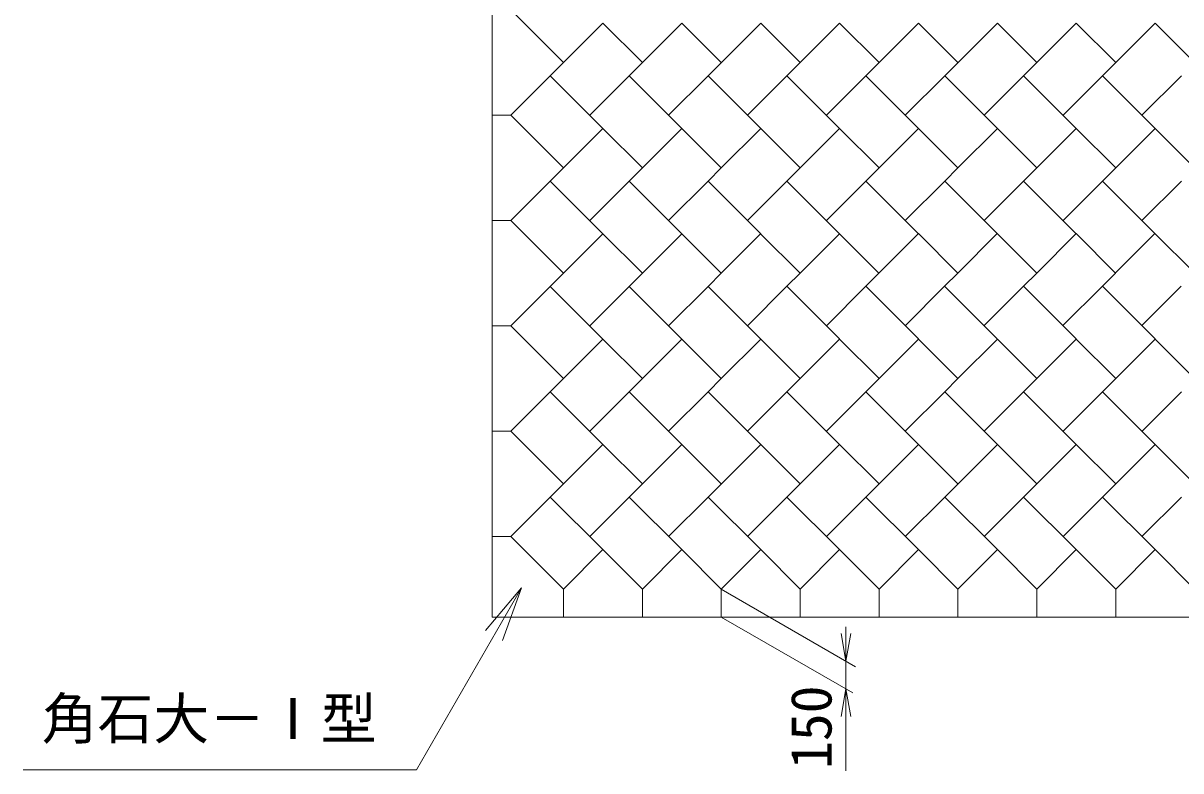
# Model space of a CAD drawing. Units: millimetres, scale not verified. Extents: x 13829 to 52926, y 6915 to 18132.
# Drawn here: x 13829 to 20051, y 6915 to 10934 of the extents above; entities that cross this region are included whole.
import ezdxf
from ezdxf.enums import TextEntityAlignment as Align

# ---------------------------------------------------------------- set-up
doc = ezdxf.new("R2010")
doc.units = ezdxf.units.MM
doc.header["$LTSCALE"] = 100
doc.layers.add('0_2', color=4, linetype='Continuous', lineweight=18)
doc.styles.add('ＭＳ ゴシック-5.0-0.0', font='')
doc.styles.get('ＭＳ ゴシック-5.0-0.0').set_extended_font_data('ＭＳ ゴシック-5.0-0.0')

msp = doc.modelspace()

# ---------------------------------------------------------------- linework, layer by layer
at = {"layer": '0_2'}
for p, q in [((16349.7, 7742.1), (16349.7, 14763)), ((16732.8, 10721.9), (16449.8, 11004.9)), ((16662, 10651), (16944.8, 10933.9)), ((16944.8, 10933.9), (17156.8, 10721.9)), ((17086, 10651), (17368.8, 10933.9)), ((17368.8, 10933.9), (17580.8, 10721.9)), ((17510, 10651), (17792.8, 10933.9)), ((17792.8, 10933.9), (18004.8, 10721.9)), ((17934, 10651), (18216.8, 10933.9)), ((18216.8, 10933.9), (18428.8, 10721.9)), ((18358, 10651), (18640.8, 10933.9)), ((18640.8, 10933.9), (18852.8, 10721.9)), ((18782, 10651), (19064.8, 10933.9)), ((19064.8, 10933.9), (19276.8, 10721.9)), ((19206, 10651), (19488.8, 10933.9)), ((19488.8, 10933.9), (19700.8, 10721.9)), ((19630, 10651), (19912.8, 10933.9)), ((19912.8, 10933.9), (20124.8, 10721.9)), ((16449.8, 10438.9), (16662, 10651)), ((16944.8, 10367.9), (16661.8, 10650.9)), ((16873.8, 10438.9), (17086, 10651)), ((17368.8, 10367.9), (17085.8, 10650.9)), ((17297.8, 10438.9), (17510, 10651)), ((17792.8, 10367.8), (17509.8, 10650.8)), ((17721.8, 10438.9), (17934, 10651)), ((18216.7, 10367.8), (17933.7, 10650.8)), ((18145.8, 10438.9), (18358, 10651)), ((18640.7, 10367.8), (18357.7, 10650.8)), ((18569.8, 10438.9), (18782, 10651)), ((19064.7, 10367.8), (18781.7, 10650.8)), ((18993.8, 10438.9), (19206, 10651)), ((19488.7, 10367.7), (19205.7, 10650.7)), ((19417.8, 10438.9), (19630, 10651)), ((19912.6, 10367.7), (19629.6, 10650.7)), ((19841.8, 10438.9), (20054, 10651)), ((16349.7, 10438.9), (16449.8, 10438.9)), ((16732.8, 10155.9), (16449.8, 10438.9)), ((16944.8, 10367.9), (16732.8, 10155.9)), ((17156.8, 10155.9), (16944.8, 10367.9)), ((17368.8, 10367.9), (17156.8, 10155.9)), ((17580.8, 10155.9), (17368.8, 10367.9)), ((17792.8, 10367.8), (17580.8, 10155.9)), ((18004.8, 10155.8), (17792.8, 10367.8)), ((18216.7, 10367.8), (18004.8, 10155.8)), ((18428.7, 10155.8), (18216.7, 10367.8)), ((18640.7, 10367.8), (18428.7, 10155.8)), ((18852.7, 10155.8), (18640.7, 10367.8)), ((19064.7, 10367.8), (18852.7, 10155.8)), ((19276.7, 10155.8), (19064.7, 10367.8)), ((19488.7, 10367.7), (19276.7, 10155.8)), ((19700.7, 10155.7), (19488.7, 10367.7)), ((19912.6, 10367.7), (19700.7, 10155.7)), ((20124.6, 10155.7), (19912.6, 10367.7)), ((16449.8, 9872.9), (16732.8, 10155.9)), ((17085.9, 10085), (17156.8, 10155.9)), ((17509.9, 10085), (17580.8, 10155.9)), ((17933.9, 10085), (18004.8, 10155.8)), ((18357.9, 10084.9), (18428.7, 10155.8)), ((18781.8, 10084.9), (18852.7, 10155.8)), ((19205.8, 10084.9), (19276.7, 10155.8)), ((19629.8, 10084.9), (19700.7, 10155.7)), ((16945, 9802), (16662, 10085)), ((17085.9, 10085), (16874, 9873)), ((17368.9, 9802), (17085.9, 10085)), ((17509.9, 10085), (17297.9, 9873)), ((17792.9, 9802), (17509.9, 10085)), ((17933.9, 10085), (17721.9, 9873)), ((18216.9, 9802), (17933.9, 10085)), ((18357.9, 10084.9), (18145.9, 9873)), ((18640.9, 9801.9), (18357.9, 10084.9)), ((18781.8, 10084.9), (18569.9, 9872.9)), ((19064.8, 9801.9), (18781.8, 10084.9)), ((19205.8, 10084.9), (18993.8, 9872.9)), ((19488.8, 9801.9), (19205.8, 10084.9)), ((19629.8, 10084.9), (19417.8, 9872.9)), ((19912.8, 9801.9), (19629.8, 10084.9)), ((20053.8, 10084.8), (19841.8, 9872.9)), ((16349.7, 9872.9), (16449.8, 9872.9)), ((16732.8, 9589.9), (16449.8, 9872.9)), ((16732.8, 9589.9), (16944.8, 9801.9)), ((17156.8, 9589.9), (16944.8, 9801.9)), ((17156.7, 9590.1), (17368.7, 9802.1)), ((17580.7, 9590.1), (17368.7, 9802.1)), ((17580.6, 9590.3), (17792.5, 9802.3)), ((18004.5, 9590.3), (17792.5, 9802.3)), ((18004.4, 9590.5), (18216.4, 9802.4)), ((18428.4, 9590.4), (18216.4, 9802.4)), ((18428.3, 9590.6), (18640.3, 9802.6)), ((18852.3, 9590.6), (18640.3, 9802.6)), ((18852.2, 9590.8), (19064.1, 9802.8)), ((19276.1, 9590.8), (19064.1, 9802.8)), ((19276, 9591), (19488, 9803)), ((19700, 9591), (19488, 9803)), ((19699.9, 9591.2), (19911.9, 9803.2)), ((20123.9, 9591.2), (19911.9, 9803.2)), ((16449.8, 9306.9), (16732.8, 9589.9)), ((17086, 9519), (17156.8, 9589.9)), ((17509.8, 9519.2), (17580.7, 9590.1)), ((17933.7, 9519.4), (18004.5, 9590.3)), ((18357.6, 9519.6), (18428.4, 9590.4)), ((18781.4, 9519.8), (18852.3, 9590.6)), ((19205.3, 9520), (19276.1, 9590.8)), ((19629.2, 9520.1), (19700, 9591)), ((18357.6, 9519.6), (18145.6, 9307.6)), ((18640.6, 9236.6), (18357.6, 9519.6)), ((18781.4, 9519.8), (18569.4, 9307.8)), ((19064.4, 9236.8), (18781.4, 9519.8)), ((19205.3, 9520), (18993.3, 9308)), ((19488.3, 9237), (19205.3, 9520)), ((19629.2, 9520.1), (19417.2, 9308.1)), ((19912.2, 9237.1), (19629.2, 9520.1)), ((20053, 9520.3), (19841, 9308.3)), ((16945, 9236), (16662, 9519)), ((17086, 9519), (16874, 9307)), ((17369, 9236), (17086, 9519)), ((17509.8, 9519.2), (17297.8, 9307.2)), ((17792.8, 9236.2), (17509.8, 9519.2)), ((17933.7, 9519.4), (17721.7, 9307.4)), ((18216.7, 9236.4), (17933.7, 9519.4)), ((16349.7, 9306.9), (16449.8, 9306.9)), ((16732.8, 9023.9), (16449.8, 9306.9)), ((16732.8, 9023.9), (16944.8, 9235.9)), ((17157, 9023.7), (16944.8, 9235.9)), ((17156.8, 9023.9), (17368.8, 9235.9)), ((17581, 9023.7), (17368.8, 9235.9)), ((17580.8, 9023.9), (17792.8, 9235.9)), ((18005, 9023.7), (17792.8, 9235.9)), ((18004.8, 9023.9), (18216.8, 9235.9)), ((18429, 9023.7), (18216.8, 9235.9)), ((18428.8, 9023.9), (18640.8, 9235.9)), ((18853, 9023.7), (18640.8, 9235.9)), ((18852.8, 9023.9), (19064.8, 9235.9)), ((19277, 9023.7), (19064.8, 9235.9)), ((19276.8, 9023.9), (19488.8, 9235.9)), ((19701, 9023.7), (19488.8, 9235.9)), ((19700.8, 9023.9), (19912.8, 9235.9)), ((20125, 9023.7), (19912.8, 9235.9)), ((16449.8, 8740.9), (16732.8, 9023.9)), ((16662, 8953), (16732.8, 9023.9)), ((17086, 8952.7), (17157, 9023.7)), ((17510, 8952.7), (17581, 9023.7)), ((17934, 8952.7), (18005, 9023.7)), ((18358, 8952.7), (18429, 9023.7)), ((18782, 8952.7), (18853, 9023.7)), ((19206, 8952.7), (19277, 9023.7)), ((19630, 8952.7), (19701, 9023.7)), ((16945, 8670), (16662, 8953)), ((16874.1, 8740.9), (17086, 8952.7)), ((17368.9, 8670), (17085.9, 8953)), ((17298.1, 8740.9), (17510, 8952.7)), ((17792.9, 8670), (17509.9, 8953)), ((17722.1, 8740.9), (17934, 8952.7)), ((18216.9, 8670), (17933.9, 8953)), ((18146.1, 8740.9), (18358, 8952.7)), ((18640.9, 8670), (18357.9, 8953)), ((18570.1, 8740.9), (18782, 8952.7)), ((19064.9, 8670), (18781.9, 8953)), ((18994.1, 8740.9), (19206, 8952.7)), ((19488.9, 8670), (19205.9, 8953)), ((19418.1, 8740.9), (19630, 8952.7)), ((19912.9, 8670), (19629.9, 8953)), ((19842.1, 8740.9), (20054, 8952.7)), ((16349.7, 8740.9), (16449.8, 8740.9)), ((16732.8, 8457.9), (16449.8, 8740.9)), ((16662, 8387), (16944.8, 8669.9)), ((16944.8, 8669.9), (17156.8, 8457.9)), ((17086, 8387), (17368.8, 8669.9)), ((17368.8, 8669.9), (17580.8, 8457.9)), ((17510, 8387), (17792.8, 8669.9)), ((17792.8, 8669.9), (18004.8, 8457.9)), ((17934, 8387), (18216.8, 8669.9)), ((18216.8, 8669.9), (18428.8, 8457.9)), ((18358, 8387), (18640.8, 8669.9)), ((18640.8, 8669.9), (18852.8, 8457.9)), ((18782, 8387), (19064.8, 8669.9)), ((19064.8, 8669.9), (19276.8, 8457.9)), ((19206, 8387), (19488.8, 8669.9)), ((19488.8, 8669.9), (19700.8, 8457.9)), ((19630, 8387), (19912.8, 8669.9)), ((19912.8, 8669.9), (20124.8, 8457.9)), ((16449.8, 8174.9), (16662, 8387)), ((16944.8, 8104.2), (16662, 8387)), ((16873.8, 8174.9), (17086, 8387)), ((17368.8, 8104.2), (17086, 8387)), ((17297.8, 8174.9), (17510, 8387)), ((17792.8, 8104.2), (17510, 8387)), ((17721.8, 8174.9), (17934, 8387)), ((18216.8, 8104.2), (17934, 8387)), ((18145.8, 8174.9), (18358, 8387)), ((18640.8, 8104.2), (18358, 8387)), ((18569.8, 8174.9), (18782, 8387)), ((19064.8, 8104.2), (18782, 8387)), ((18993.8, 8174.9), (19206, 8387)), ((19488.8, 8104.2), (19206, 8387)), ((19417.8, 8174.9), (19630, 8387)), ((19912.8, 8104.2), (19630, 8387)), ((19841.8, 8174.9), (20054, 8387)), ((16449.8, 8174.9), (16349.7, 8174.9)), ((16520.5, 8104.2), (16449.8, 8174.9)), ((16732.7, 7892.1), (16520.5, 8104.2)), ((16944.8, 8104.2), (16732.7, 7892.1)), ((17156.7, 7892.1), (16944.8, 8104.2)), ((17368.8, 8104.2), (17156.7, 7892.1)), ((17580.7, 7892.1), (17368.8, 8104.2)), ((17792.8, 8104.2), (17580.7, 7892.1)), ((18004.7, 7892.1), (17792.8, 8104.2)), ((18216.8, 8104.2), (18004.7, 7892.1)), ((18428.7, 7892.1), (18216.8, 8104.2)), ((18640.8, 8104.2), (18428.7, 7892.1)), ((18852.7, 7892.1), (18640.8, 8104.2)), ((19064.8, 8104.2), (18852.7, 7892.1)), ((19276.7, 7892.1), (19064.8, 8104.2)), ((19488.8, 8104.2), (19276.7, 7892.1)), ((19700.7, 7892.1), (19488.8, 8104.2)), ((19912.8, 8104.2), (19700.7, 7892.1)), ((20124.7, 7892.1), (19912.8, 8104.2)), ((16507.4, 7898.5), (15942.7, 6920.4)), ((16507.4, 7898.5), (16314.6, 7668.7)), ((16507.4, 7898.5), (16404.8, 7616.6)), ((16732.7, 7742.1), (16732.7, 7892.1)), ((17156.7, 7742.1), (17156.7, 7892.1)), ((17580.7, 7742.1), (17580.7, 7892.1)), ((17580.7, 7892.1), (18303.1, 7475)), ((18004.7, 7742.1), (18004.7, 7892.1)), ((18428.7, 7742.1), (18428.7, 7892.1)), ((18852.7, 7742.1), (18852.7, 7892.1)), ((19276.7, 7742.1), (19276.7, 7892.1)), ((19700.7, 7742.1), (19700.7, 7892.1)), ((16349.7, 7742.1), (29765.7, 7742.1)), ((17580.7, 7742.1), (18287.1, 7334.2)), ((18250.8, 7505.2), (18250.8, 7688.4)), ((18250.8, 7505.2), (18224.7, 7652.9)), ((18250.8, 7505.2), (18276.8, 7652.9)), ((18250.8, 7505.2), (18250.8, 7355.2)), ((18250.8, 7355.2), (18224.7, 7207.5)), ((18250.8, 7355.2), (18276.8, 7207.5)), ((18250.8, 7355.2), (18250.8, 6915.2)), ((13828.9, 6920.4), (15942.7, 6920.4))]:
    msp.add_line(p, q, dxfattribs=at)

# ---------------------------------------------------------------- texts
at = {"layer": '0_2', "color": 7, "style": 'ＭＳ ゴシック-5.0-0.0'}
msp.add_text('150', height=219.9, rotation=90, dxfattribs=at).set_placement((18239.6, 6925.2), align=Align.BOTTOM_LEFT)
msp.add_text('角石大－Ⅰ型', height=219.9, dxfattribs=at).set_placement((13928.9, 7020.4), align=Align.BOTTOM_LEFT)

doc.saveas('drawing.dxf')
